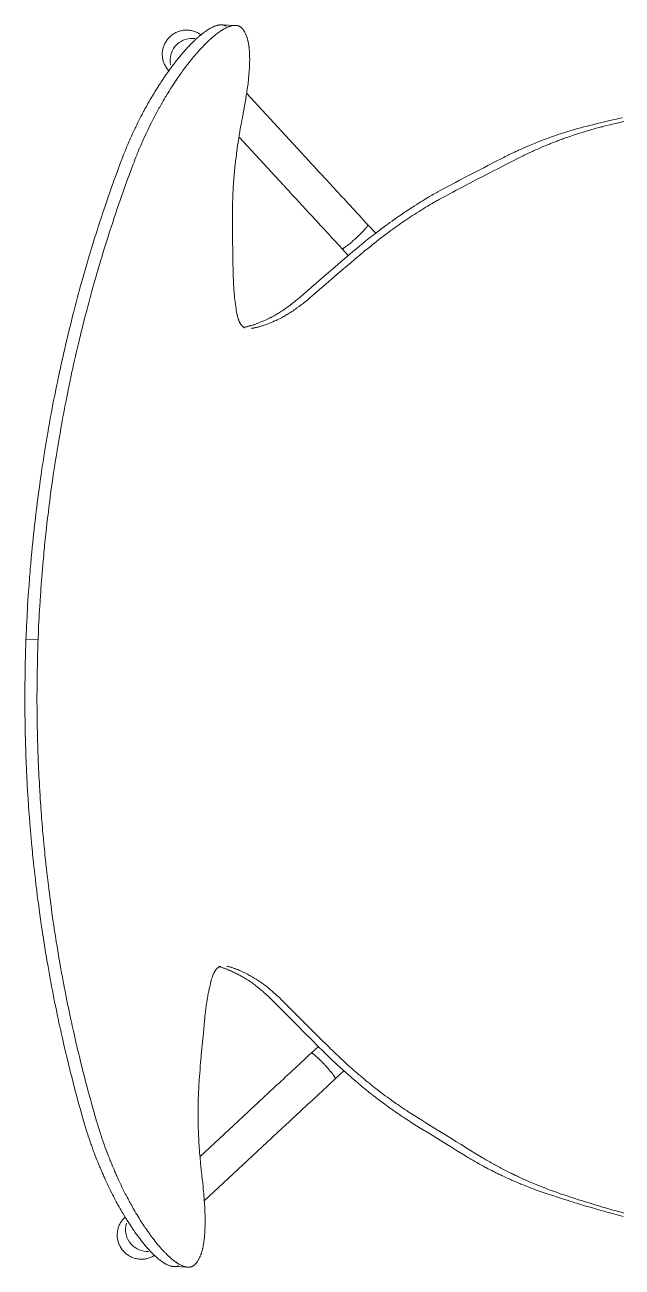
# Model space of a CAD drawing. Header units: millimetres. Extents: x 17567 to 83301, y -4294 to 56331.
# Drawn here: x 79142 to 79379.7, y 51664.5 to 52159.2 of the extents above; entities that cross this region are included whole.
import ezdxf

# ---------------------------------------------------------------- set-up
doc = ezdxf.new("R2010")
doc.units = ezdxf.units.MM
doc.header["$MEASUREMENT"] = 0
doc.layers.add('I-FURN', color=40, linetype='Continuous', lineweight=13)

# ---------------------------------------------------------------- blocks, each defined once
blk = doc.blocks.new('New Furniture_Project Room Chairs_NC5 - NC5-V37-GA PLAN - LEVEL 11')
at = {"layer": 'I-FURN'}
for p, q in [((-166.91, -144.3), (-170.19, -147.58)), ((170.19, -147.58), (166.84, -144.24)), ((-160.31, -157.5), (-157.59, -154.78)), ((157.55, -154.74), (160.31, -157.5)), ((-194.64, -171.93), (-220.67, -197.85)), ((220.71, -197.89), (194.64, -171.93)), ((-202.98, -199.98), (-184.77, -181.85)), ((184.77, -181.85), (203.01, -200.02)), ((-247.54, -203.21), (-247.54, -208.75)), ((247.38, -208.82), (247.38, -203.28)), ((0, -277.24), (0, -272.42))]:
    blk.add_line(p, q, dxfattribs=at)
at = {"layer": 'I-FURN', "flags": 128}
for points in [[(-215.18, -47.35), (-214.76, -48.91), (-214.32, -50.46), (-214.1, -51.24), (-213.66, -52.8), (-213.44, -53.57), (-213.1, -54.74)], [(212.95, -54.8), (213.28, -53.64), (213.51, -52.86), (213.95, -51.31), (214.17, -50.53), (214.6, -48.97), (215.03, -47.42), (215.32, -46.38), (215.5, -45.68), (215.88, -44.29), (216.08, -43.51), (216.49, -41.95), (216.9, -40.38), (217.17, -39.34), (217.34, -38.64), (217.69, -37.25), (218.08, -35.68), (218.34, -34.63), (218.51, -33.93), (218.85, -32.54), (219.1, -31.49), (219.26, -30.79)], [(-213.1, -60.81), (-213.44, -59.65), (-213.66, -58.88), (-214.1, -57.32), (-214.32, -56.55), (-214.76, -54.99), (-215.19, -53.44), (-215.47, -52.4), (-215.66, -51.71), (-216.03, -50.32), (-216.23, -49.54), (-216.65, -47.98)], [(220.6, -31.06), (220.39, -32), (220.08, -33.4), (219.75, -34.8), (219.59, -35.5), (219.26, -36.9), (219.1, -37.6), (218.85, -38.64), (218.51, -40.04), (218.34, -40.74), (218.08, -41.78), (217.69, -43.35), (217.34, -44.74), (217.17, -45.44), (216.9, -46.48), (216.49, -48.04), (216.08, -49.61), (215.88, -50.39), (215.5, -51.77), (215.32, -52.46), (215.03, -53.5), (214.6, -55.06), (214.17, -56.61), (213.95, -57.39), (213.51, -58.94), (213.28, -59.72), (212.95, -60.88)], [(-213.1, -54.74), (-212.79, -55.78), (-212.64, -56.3), (-212.4, -57.08), (-212.04, -58.25), (-211.67, -59.42), (-211.48, -60), (-211.1, -61.15), (-210.91, -61.73), (-210.62, -62.59), (-210.22, -63.74), (-210.01, -64.31), (-209.71, -65.17), (-209.4, -66.02), (-209.24, -66.45), (-208.81, -67.58), (-208.6, -68.15), (-208.27, -69), (-207.94, -69.84), (-207.77, -70.26), (-207.43, -71.1), (-207.26, -71.52), (-207, -72.15), (-206.59, -73.14), (-206.38, -73.63), (-206.06, -74.37), (-205.74, -75.1), (-205.58, -75.47), (-205.25, -76.21), (-205.09, -76.57), (-204.84, -77.12), (-204.51, -77.85), (-204.34, -78.21), (-204.09, -78.76), (-203.7, -79.58), (-203.35, -80.3), (-203.18, -80.66), (-202.92, -81.2), (-202.52, -82.01), (-202.12, -82.82), (-201.91, -83.22), (-201.55, -83.93), (-201.36, -84.29), (-201.09, -84.82), (-200.67, -85.62), (-200.25, -86.42), (-200.03, -86.82), (-199.6, -87.61), (-199.38, -88.01), (-199.06, -88.6)], [(198.9, -88.66), (199.23, -88.07), (199.45, -87.67), (199.88, -86.88), (200.09, -86.48), (200.52, -85.68), (200.94, -84.88), (201.21, -84.35), (201.4, -83.99), (201.76, -83.28), (201.97, -82.87), (202.37, -82.07), (202.77, -81.26), (203.03, -80.72), (203.21, -80.35), (203.55, -79.63), (203.94, -78.81), (204.19, -78.27), (204.36, -77.9), (204.69, -77.17), (204.94, -76.63), (205.11, -76.26), (205.43, -75.52), (205.59, -75.16), (205.91, -74.42), (206.23, -73.68), (206.44, -73.19), (206.85, -72.2), (207.11, -71.57), (207.28, -71.15), (207.62, -70.31), (207.79, -69.89), (208.12, -69.05), (208.45, -68.2), (208.66, -67.64), (209.09, -66.51), (209.25, -66.08), (209.56, -65.23), (209.87, -64.37), (210.07, -63.8), (210.47, -62.65), (210.76, -61.79), (210.95, -61.21), (211.33, -60.06), (211.52, -59.48), (211.89, -58.31), (212.25, -57.15), (212.49, -56.37), (212.64, -55.85), (212.95, -54.8)], [(-199.06, -94.59), (-199.38, -94), (-199.6, -93.6), (-200.03, -92.81), (-200.25, -92.42), (-200.67, -91.62), (-201.09, -90.83), (-201.37, -90.29), (-201.55, -89.94), (-201.91, -89.23), (-202.12, -88.83), (-202.52, -88.02), (-202.92, -87.21), (-203.18, -86.67), (-203.36, -86.31), (-203.7, -85.59), (-204.09, -84.78), (-204.34, -84.23), (-204.51, -83.87), (-204.84, -83.14), (-205.09, -82.6), (-205.26, -82.23), (-205.58, -81.5), (-205.74, -81.13), (-206.06, -80.4), (-206.38, -79.66), (-206.59, -79.17), (-207, -78.18), (-207.26, -77.56), (-207.43, -77.14), (-207.77, -76.3), (-207.94, -75.88), (-208.27, -75.04), (-208.6, -74.19), (-208.81, -73.63), (-209.24, -72.5), (-209.4, -72.07), (-209.71, -71.22), (-210.02, -70.37), (-210.22, -69.8), (-210.62, -68.65), (-210.91, -67.79), (-211.1, -67.21), (-211.48, -66.06), (-211.67, -65.48), (-212.04, -64.32), (-212.4, -63.16), (-212.64, -62.38), (-212.79, -61.86), (-213.1, -60.81)], [(212.95, -60.88), (212.64, -61.92), (212.49, -62.44), (212.25, -63.22), (211.89, -64.38), (211.52, -65.54), (211.33, -66.12), (210.95, -67.27), (210.76, -67.85), (210.47, -68.71), (210.07, -69.85), (209.87, -70.42), (209.56, -71.28), (209.25, -72.13), (209.09, -72.55), (208.67, -73.68), (208.45, -74.25), (208.12, -75.09), (207.79, -75.93), (207.62, -76.35), (207.29, -77.19), (207.11, -77.61), (206.86, -78.23), (206.44, -79.22), (206.23, -79.71), (205.92, -80.45), (205.6, -81.18), (205.43, -81.55), (205.11, -82.28), (204.94, -82.65), (204.7, -83.19), (204.36, -83.92), (204.19, -84.29), (203.94, -84.83), (203.55, -85.64), (203.21, -86.37), (203.03, -86.73), (202.77, -87.27), (202.37, -88.07), (201.97, -88.88), (201.76, -89.28), (201.4, -89.99), (201.22, -90.35), (200.94, -90.88), (200.52, -91.68), (200.09, -92.48), (199.88, -92.87), (199.45, -93.66), (199.23, -94.06), (198.9, -94.65)], [(-199.06, -88.6), (-198.17, -90.19), (-196.38, -93.37), (-194.59, -96.54), (-193.39, -98.66), (-192.59, -100.07), (-190.99, -102.89), (-190.09, -104.48), (-188.28, -107.65), (-186.46, -110.82), (-185.24, -112.93), (-184.43, -114.34), (-182.8, -117.15)], [(182.69, -117.15), (184.31, -114.34), (185.12, -112.93), (186.33, -110.83), (188.15, -107.66), (189.95, -104.5), (190.86, -102.92), (192.46, -100.1), (193.25, -98.7), (194.45, -96.58), (196.24, -93.42), (198.02, -90.24), (198.9, -88.66)], [(-186.49, -116.68), (-188.37, -113.41), (-189.31, -111.78), (-190.71, -109.32), (-192.81, -105.64), (-194.67, -102.37), (-195.6, -100.73), (-196.98, -98.28), (-199.06, -94.59)], [(198.9, -94.65), (196.84, -98.33), (195.45, -100.78), (194.53, -102.41), (192.68, -105.67), (190.58, -109.34), (189.18, -111.79), (188.25, -113.42), (186.38, -116.68)], [(-157.97, -154.54), (-158.37, -154.11), (-159.17, -153.25), (-159.97, -152.37), (-160.5, -151.79), (-160.85, -151.4), (-161.55, -150.62), (-162.33, -149.74), (-162.85, -149.15), (-163.2, -148.76), (-163.89, -147.97), (-164.4, -147.37), (-164.74, -146.97), (-165.42, -146.17), (-165.76, -145.77), (-166.44, -144.97), (-167.11, -144.17), (-167.55, -143.63), (-168.44, -142.54), (-169.32, -141.46), (-169.76, -140.91), (-170.42, -140.09), (-171.07, -139.26), (-171.39, -138.85), (-172.04, -138.02), (-172.36, -137.61), (-172.84, -136.98), (-173.48, -136.15), (-173.8, -135.73), (-174.27, -135.1), (-174.97, -134.15), (-175.59, -133.31), (-175.9, -132.89), (-176.36, -132.25), (-177.05, -131.3), (-177.73, -130.34), (-178.06, -129.86), (-178.4, -129.38), (-179.06, -128.42), (-179.72, -127.45), (-180.15, -126.81), (-180.44, -126.38), (-181.01, -125.52), (-181.65, -124.55), (-182.07, -123.9), (-182.34, -123.47), (-182.9, -122.6), (-183.31, -121.94), (-183.58, -121.51), (-184.12, -120.64), (-184.39, -120.2), (-184.92, -119.32), (-185.45, -118.44), (-185.8, -117.86), (-186.03, -117.46), (-186.49, -116.68)], [(-182.8, -117.15), (-182.2, -118.18), (-181.89, -118.69), (-181.43, -119.46), (-180.96, -120.22), (-180.73, -120.61), (-180.25, -121.37), (-180.02, -121.75), (-179.66, -122.32), (-179.17, -123.08), (-178.93, -123.46), (-178.56, -124.02), (-178.01, -124.87), (-177.51, -125.63), (-177.26, -126), (-176.88, -126.57), (-176.31, -127.41), (-175.73, -128.25), (-175.44, -128.67), (-175.15, -129.09), (-174.56, -129.93), (-173.96, -130.76), (-173.56, -131.32), (-173.29, -131.69), (-172.75, -132.43), (-172.14, -133.25), (-171.73, -133.8), (-171.45, -134.17), (-170.9, -134.9), (-170.48, -135.45), (-170.2, -135.82), (-169.64, -136.54), (-168.79, -137.63), (-168.22, -138.35), (-167.84, -138.83), (-167.07, -139.78), (-166.3, -140.74), (-165.91, -141.21), (-165.33, -141.92), (-164.45, -142.98), (-163.56, -144.03), (-163.11, -144.55), (-162.22, -145.6), (-161.76, -146.12), (-161.08, -146.9), (-160.17, -147.93), (-159.71, -148.45), (-159.02, -149.21), (-158.32, -149.98), (-157.97, -150.36)], [(186.38, -116.68), (185.91, -117.46), (185.68, -117.85), (185.33, -118.44), (184.8, -119.32), (184.27, -120.2), (184, -120.64), (183.46, -121.51), (183.19, -121.95), (182.77, -122.6), (182.22, -123.47), (181.94, -123.9), (181.52, -124.55), (180.89, -125.52), (180.31, -126.39), (180.03, -126.82), (179.59, -127.46), (178.94, -128.43), (178.27, -129.39), (177.94, -129.87), (177.6, -130.35), (176.92, -131.31), (176.23, -132.26), (175.77, -132.9), (175.46, -133.32), (174.84, -134.17), (174.14, -135.11), (173.66, -135.74), (173.35, -136.16), (172.71, -137), (172.23, -137.62), (171.91, -138.04), (171.26, -138.87), (170.93, -139.28), (170.28, -140.11), (169.62, -140.93), (169.19, -141.48), (168.3, -142.57), (167.41, -143.65), (166.97, -144.19), (166.29, -145), (165.62, -145.8), (165.28, -146.2), (164.6, -147), (164.26, -147.4), (163.74, -147.99), (163.05, -148.78), (162.71, -149.18), (162.19, -149.77), (161.4, -150.65), (160.7, -151.43), (160.35, -151.82), (159.82, -152.41), (159.02, -153.28), (158.22, -154.14), (157.81, -154.58)], [(157.81, -150.4), (158.17, -150.01), (158.86, -149.25), (159.56, -148.48), (160.02, -147.96), (160.33, -147.62), (160.94, -146.93), (161.62, -146.15), (162.07, -145.63), (162.97, -144.58), (163.42, -144.06), (164.31, -143), (165.19, -141.94), (165.77, -141.23), (166.16, -140.76), (166.93, -139.81), (167.7, -138.85), (168.08, -138.37), (168.65, -137.65), (169.5, -136.56), (170.07, -135.83), (170.34, -135.47), (170.76, -134.92), (171.32, -134.19), (171.59, -133.82), (172, -133.27), (172.62, -132.44), (173.16, -131.7), (173.43, -131.33), (173.83, -130.77), (174.43, -129.94), (175.02, -129.1), (175.31, -128.68), (175.6, -128.26), (176.18, -127.42), (176.75, -126.57), (177.13, -126.01), (177.38, -125.63), (177.88, -124.88), (178.44, -124.03), (178.81, -123.46), (179.05, -123.08), (179.53, -122.32), (179.89, -121.75), (180.13, -121.37), (180.61, -120.61), (180.84, -120.22), (181.31, -119.46), (181.77, -118.69), (182.08, -118.18), (182.69, -117.15)], [(-170.19, -147.58), (-171.11, -148.49), (-172.02, -149.4), (-172.94, -150.31), (-173.85, -151.22), (-174.76, -152.13), (-175.67, -153.03), (-176.57, -153.93), (-177.47, -154.82), (-178.35, -155.7), (-179.23, -156.58), (-180.1, -157.44), (-180.95, -158.29), (-181.79, -159.12), (-182.61, -159.94), (-183.41, -160.74), (-184.2, -161.53), (-184.97, -162.29), (-185.72, -163.04), (-186.44, -163.76), (-187.15, -164.46), (-187.82, -165.14), (-188.48, -165.79), (-189.11, -166.41), (-189.71, -167.01), (-190.28, -167.58), (-190.82, -168.12), (-191.33, -168.63), (-191.82, -169.11), (-192.27, -169.56), (-192.69, -169.98), (-193.07, -170.36), (-193.42, -170.71), (-193.74, -171.03), (-194.03, -171.31), (-194.28, -171.56), (-194.49, -171.77), (-194.64, -171.93)], [(-170.03, -147.56), (-169.99, -147.57), (-169.91, -147.61), (-169.81, -147.65), (-169.72, -147.7), (-169.67, -147.73), (-169.59, -147.78), (-169.45, -147.86), (-169.38, -147.91), (-169.27, -147.98), (-169.04, -148.16), (-168.86, -148.29), (-168.62, -148.47), (-168.49, -148.58), (-168.19, -148.82), (-168.03, -148.95), (-167.71, -149.23), (-167.48, -149.43), (-167.01, -149.85), (-166.64, -150.19), (-166.46, -150.36), (-166.08, -150.71), (-165.57, -151.2), (-165.31, -151.45), (-164.93, -151.83), (-164.74, -152.02)], [(164.74, -152.02), (164.93, -151.83), (165.31, -151.45), (165.7, -151.08), (166.21, -150.59), (166.46, -150.36), (166.83, -150.02), (167.07, -149.8), (167.54, -149.38), (167.87, -149.09), (168.03, -148.96), (168.19, -148.82), (168.49, -148.58), (168.68, -148.43), (168.92, -148.24), (169.04, -148.16), (169.27, -147.98), (169.38, -147.91), (169.45, -147.86), (169.59, -147.78), (169.67, -147.73), (169.72, -147.7), (169.81, -147.65), (169.91, -147.61), (169.99, -147.57), (170.03, -147.56)], [(194.64, -171.93), (194.46, -171.75), (194.24, -171.53), (193.99, -171.28), (193.7, -170.99), (193.38, -170.67), (193.02, -170.31), (192.63, -169.92), (192.21, -169.5), (191.76, -169.05), (191.27, -168.57), (190.75, -168.05), (190.2, -167.51), (189.63, -166.93), (189.02, -166.33), (188.39, -165.7), (187.74, -165.05), (187.05, -164.37), (186.35, -163.67), (185.62, -162.94), (184.87, -162.19), (184.1, -161.42), (183.31, -160.64), (182.5, -159.83), (181.68, -159.01), (180.84, -158.18), (179.98, -157.33), (179.12, -156.46), (178.24, -155.59), (177.35, -154.71), (176.46, -153.81), (175.55, -152.91), (174.64, -152.01), (173.73, -151.1), (172.82, -150.19), (171.9, -149.28), (170.99, -148.37), (170.19, -147.58)], [(-164.74, -152.02), (-164.55, -152.22), (-164.17, -152.6), (-163.8, -152.99), (-163.31, -153.5), (-163.08, -153.75), (-162.74, -154.12), (-162.52, -154.36), (-162.11, -154.83), (-161.82, -155.17), (-161.68, -155.33), (-161.55, -155.49), (-161.31, -155.79), (-161.16, -155.98), (-160.97, -156.22), (-160.89, -156.34), (-160.72, -156.58), (-160.64, -156.69), (-160.6, -156.76), (-160.51, -156.89), (-160.47, -156.97), (-160.44, -157.02), (-160.39, -157.12), (-160.34, -157.21), (-160.31, -157.3), (-160.3, -157.33)], [(-157.97, -150.36), (-156.97, -151.46), (-154.98, -153.63), (-152.99, -155.78), (-151.67, -157.21), (-149.05, -160.04), (-146.12, -163.2), (-140.34, -169.4)], [(140.19, -169.43), (145.97, -163.22), (148.9, -160.07), (151.52, -157.24), (152.84, -155.81), (154.83, -153.66), (156.82, -151.49), (157.81, -150.4)], [(160.3, -157.33), (160.31, -157.3), (160.34, -157.21), (160.39, -157.12), (160.44, -157.02), (160.47, -156.97), (160.51, -156.89), (160.6, -156.76), (160.64, -156.69), (160.72, -156.58), (160.89, -156.34), (161.02, -156.17), (161.2, -155.92), (161.31, -155.79), (161.55, -155.49), (161.68, -155.33), (161.96, -155), (162.16, -154.78), (162.58, -154.3), (162.91, -153.94), (163.08, -153.75), (163.43, -153.37), (163.92, -152.86), (164.17, -152.6), (164.55, -152.22), (164.74, -152.02)], [(-184.77, -181.85), (-184.58, -181.67), (-184.37, -181.45), (-184.11, -181.2), (-183.82, -180.91), (-183.5, -180.59), (-183.14, -180.23), (-182.75, -179.84), (-182.33, -179.42), (-181.88, -178.97), (-181.39, -178.49), (-180.87, -177.97), (-180.33, -177.43), (-179.75, -176.85), (-179.15, -176.25), (-178.51, -175.62), (-177.86, -174.97), (-177.18, -174.29), (-176.47, -173.59), (-175.74, -172.86), (-174.99, -172.11), (-174.22, -171.34), (-173.43, -170.56), (-172.62, -169.75), (-171.8, -168.93), (-170.96, -168.1), (-170.1, -167.25), (-169.24, -166.38), (-168.36, -165.51), (-167.47, -164.63), (-166.58, -163.73), (-165.67, -162.83), (-164.77, -161.93), (-163.85, -161.02), (-162.94, -160.11), (-162.02, -159.2), (-161.11, -158.29), (-160.31, -157.5)], [(-140.34, -173.42), (-143.21, -170.35), (-149.03, -164.12), (-152.98, -159.9), (-154.97, -157.77), (-157.97, -154.54)], [(157.81, -154.58), (154.82, -157.8), (152.83, -159.93), (148.88, -164.15), (143.06, -170.38), (140.19, -173.45)], [(160.31, -157.5), (161.23, -158.41), (162.14, -159.32), (163.06, -160.23), (163.97, -161.14), (164.89, -162.05), (165.79, -162.95), (166.69, -163.85), (167.59, -164.74), (168.48, -165.62), (169.35, -166.5), (170.22, -167.36), (171.07, -168.21), (171.91, -169.04), (172.73, -169.86), (173.53, -170.66), (174.32, -171.45), (175.09, -172.21), (175.84, -172.96), (176.56, -173.68), (177.27, -174.38), (177.95, -175.06), (178.6, -175.71), (179.23, -176.33), (179.83, -176.93), (180.4, -177.5), (180.94, -178.04), (181.46, -178.55), (181.94, -179.03), (182.39, -179.48), (182.81, -179.9), (183.19, -180.28), (183.55, -180.63), (183.86, -180.95), (184.15, -181.23), (184.4, -181.48), (184.61, -181.69), (184.77, -181.85)], [(-140.34, -169.4), (-140.05, -169.72), (-139.47, -170.36), (-138.9, -171), (-138.4, -171.57), (-138.16, -171.85), (-137.8, -172.28), (-137.44, -172.7), (-137.27, -172.91), (-137.01, -173.23), (-136.62, -173.7), (-136.29, -174.12), (-136.13, -174.33), (-135.88, -174.64), (-135.52, -175.11), (-135.17, -175.58), (-135, -175.81), (-134.83, -176.04), (-134.5, -176.51), (-134.17, -176.97), (-133.96, -177.27), (-133.82, -177.48), (-133.54, -177.88), (-133.24, -178.34), (-133.05, -178.64), (-132.92, -178.84), (-132.67, -179.24), (-132.48, -179.54), (-132.36, -179.74), (-132.13, -180.13), (-131.9, -180.53), (-131.75, -180.79), (-131.46, -181.31), (-131.25, -181.69), (-131.15, -181.88)], [(131, -181.91), (131.1, -181.72), (131.31, -181.33), (131.6, -180.81), (131.75, -180.55), (131.98, -180.16), (132.21, -179.77), (132.33, -179.57), (132.52, -179.27), (132.77, -178.87), (132.9, -178.67), (133.09, -178.37), (133.39, -177.91), (133.67, -177.51), (133.81, -177.3), (134.02, -176.99), (134.34, -176.53), (134.68, -176.07), (134.85, -175.84), (135.02, -175.61), (135.37, -175.14), (135.73, -174.67), (135.97, -174.36), (136.14, -174.15), (136.47, -173.73), (136.85, -173.26), (137.11, -172.94), (137.29, -172.73), (137.64, -172.3), (138, -171.88), (138.25, -171.6), (138.74, -171.03), (139.31, -170.39), (139.9, -169.75), (140.19, -169.43)], [(-131.15, -186.02), (-131.38, -185.57), (-131.54, -185.28), (-131.65, -185.08), (-131.87, -184.68), (-132.1, -184.28), (-132.26, -184.01), (-132.58, -183.48), (-132.83, -183.07), (-132.95, -182.87), (-133.21, -182.46), (-133.35, -182.26), (-133.55, -181.95), (-133.82, -181.54), (-133.96, -181.33), (-134.17, -181.02), (-134.5, -180.56), (-134.83, -180.09), (-135, -179.85), (-135.18, -179.62), (-135.53, -179.15), (-135.89, -178.68), (-136.13, -178.36), (-136.29, -178.15), (-136.63, -177.73), (-137.01, -177.25), (-137.27, -176.94), (-137.44, -176.72), (-137.8, -176.3), (-138.07, -175.98), (-138.25, -175.77), (-138.62, -175.34), (-138.8, -175.13), (-139.18, -174.7), (-139.56, -174.28), (-140.08, -173.7), (-140.34, -173.42)], [(140.19, -173.45), (139.93, -173.73), (139.41, -174.3), (139.03, -174.73), (138.65, -175.16), (138.46, -175.37), (138.1, -175.8), (137.91, -176.01), (137.65, -176.33), (137.29, -176.75), (137.12, -176.96), (136.86, -177.28), (136.47, -177.76), (136.14, -178.18), (135.98, -178.39), (135.73, -178.7), (135.37, -179.18), (135.02, -179.65), (134.85, -179.88), (134.68, -180.12), (134.35, -180.58), (134.02, -181.05), (133.81, -181.36), (133.67, -181.56), (133.39, -181.98), (133.19, -182.28), (133.06, -182.49), (132.8, -182.9), (132.67, -183.1), (132.43, -183.5), (132.1, -184.04), (131.95, -184.31), (131.72, -184.71), (131.5, -185.11), (131.39, -185.31), (131.23, -185.6), (131, -186.04)], [(-131.15, -181.88), (-131.02, -182.14), (-130.76, -182.64), (-130.51, -183.13), (-130.35, -183.46), (-130.24, -183.67), (-130.04, -184.1), (-129.81, -184.57), (-129.67, -184.87), (-129.4, -185.48), (-129.27, -185.78), (-129.02, -186.36), (-128.79, -186.92), (-128.65, -187.29), (-128.56, -187.53), (-128.38, -188), (-128.31, -188.2), (-128.18, -188.58), (-128.05, -188.96), (-127.97, -189.2), (-127.92, -189.36), (-127.82, -189.68), (-127.72, -190.03), (-127.66, -190.25), (-127.62, -190.4), (-127.54, -190.69), (-127.49, -190.9), (-127.46, -191.04), (-127.4, -191.31), (-127.37, -191.44), (-127.32, -191.7), (-127.27, -191.96), (-127.24, -192.12), (-127.19, -192.43)], [(127.04, -192.47), (127.09, -192.16), (127.12, -191.99), (127.16, -191.74), (127.21, -191.48), (127.24, -191.35), (127.3, -191.08), (127.34, -190.94), (127.39, -190.73), (127.46, -190.44), (127.5, -190.29), (127.57, -190.06), (127.67, -189.71), (127.76, -189.4), (127.82, -189.24), (127.89, -188.99), (128.02, -188.62), (128.16, -188.23), (128.23, -188.04), (128.4, -187.56), (128.49, -187.32), (128.64, -186.95), (128.87, -186.39), (129.12, -185.81), (129.25, -185.51), (129.43, -185.11), (129.52, -184.91), (129.66, -184.6), (129.88, -184.13), (130.09, -183.7), (130.19, -183.49), (130.35, -183.16), (130.6, -182.67), (130.86, -182.17), (131, -181.91)], [(-127.45, -195.61), (-127.52, -195.3), (-127.55, -195.15), (-127.61, -194.91), (-127.7, -194.55), (-127.8, -194.19), (-127.85, -194), (-127.96, -193.62), (-128.02, -193.42), (-128.11, -193.13), (-128.23, -192.77), (-128.29, -192.58), (-128.39, -192.3), (-128.54, -191.88), (-128.7, -191.44), (-128.79, -191.22), (-128.96, -190.77), (-129.05, -190.55), (-129.19, -190.2), (-129.39, -189.73), (-129.49, -189.5), (-129.65, -189.14), (-129.89, -188.59), (-130.12, -188.1), (-130.24, -187.85), (-130.42, -187.47), (-130.7, -186.9), (-131, -186.31), (-131.15, -186.02)], [(131, -186.04), (130.85, -186.34), (130.55, -186.93), (130.27, -187.5), (130.08, -187.88), (129.97, -188.13), (129.74, -188.62), (129.49, -189.17), (129.34, -189.53), (129.23, -189.76), (129.04, -190.23), (128.9, -190.58), (128.81, -190.8), (128.63, -191.25), (128.55, -191.47), (128.39, -191.91), (128.24, -192.33), (128.14, -192.61), (128.08, -192.8), (127.96, -193.16), (127.87, -193.46), (127.81, -193.65), (127.7, -194.03), (127.65, -194.22), (127.55, -194.59), (127.45, -194.95), (127.4, -195.18), (127.36, -195.34), (127.3, -195.64)], [(-211.05, -199.08), (-212.26, -198.89), (-212.85, -198.8), (-213.74, -198.67), (-215.04, -198.48), (-216.33, -198.31), (-216.96, -198.22), (-218.2, -198.06), (-218.82, -197.99), (-219.73, -197.88), (-220.92, -197.74), (-221.51, -197.68), (-222.37, -197.59), (-223.23, -197.51), (-223.65, -197.47), (-224.64, -197.38), (-225.13, -197.34), (-225.85, -197.29), (-226.56, -197.24), (-226.92, -197.22), (-227.61, -197.18), (-227.96, -197.16), (-228.47, -197.14), (-229.14, -197.11), (-229.47, -197.1), (-229.97, -197.08), (-230.7, -197.06), (-231.34, -197.05), (-231.65, -197.05), (-232.12, -197.05), (-232.81, -197.05), (-233.48, -197.06), (-233.82, -197.07), (-234.34, -197.09), (-234.59, -197.1), (-234.97, -197.12), (-235.54, -197.15), (-236.09, -197.19), (-236.36, -197.21), (-236.9, -197.25), (-237.16, -197.28), (-237.55, -197.32), (-238.06, -197.38), (-238.31, -197.41), (-238.68, -197.46), (-239.04, -197.52), (-239.22, -197.55), (-239.7, -197.63), (-239.93, -197.67), (-240.27, -197.74), (-240.6, -197.81), (-240.77, -197.85), (-241.09, -197.93), (-241.25, -197.97), (-241.49, -198.03), (-241.72, -198.1), (-241.87, -198.14), (-242.17, -198.23), (-242.32, -198.28), (-242.61, -198.38), (-242.9, -198.48), (-243.08, -198.55), (-243.2, -198.6), (-243.44, -198.7), (-243.58, -198.75), (-243.84, -198.87), (-244.09, -198.99), (-244.26, -199.07), (-244.37, -199.12), (-244.58, -199.24), (-244.81, -199.37), (-244.97, -199.46), (-245.07, -199.52), (-245.26, -199.64), (-245.41, -199.74), (-245.5, -199.8), (-245.68, -199.93), (-245.77, -200), (-245.95, -200.14), (-246.12, -200.27), (-246.23, -200.37), (-246.31, -200.43), (-246.45, -200.56)], [(-127.29, -194.94), (-127.35, -195.08), (-127.38, -195.15), (-127.43, -195.25), (-127.49, -195.35), (-127.52, -195.4), (-127.58, -195.5), (-127.62, -195.55), (-127.67, -195.63), (-127.74, -195.72), (-127.78, -195.77), (-127.84, -195.84), (-127.93, -195.95), (-128.06, -196.09), (-128.13, -196.15), (-128.24, -196.26), (-128.36, -196.36), (-128.41, -196.41), (-128.58, -196.53), (-128.66, -196.6), (-128.79, -196.69), (-128.93, -196.79), (-129, -196.83), (-129.15, -196.92), (-129.22, -196.97), (-129.34, -197.03), (-129.52, -197.13), (-129.62, -197.18), (-129.76, -197.26), (-129.99, -197.37), (-130.23, -197.48), (-130.35, -197.53), (-130.61, -197.63), (-130.73, -197.68), (-130.93, -197.75), (-131.21, -197.85), (-131.35, -197.9), (-131.56, -197.96), (-131.89, -198.06), (-132.19, -198.15), (-132.35, -198.19), (-132.59, -198.25), (-132.95, -198.34), (-133.33, -198.43), (-133.52, -198.47)], [(133.37, -198.5), (133.18, -198.46), (132.8, -198.38), (132.43, -198.29), (132.2, -198.23), (132.04, -198.19), (131.74, -198.1), (131.41, -198), (131.19, -197.93), (131.06, -197.89), (130.78, -197.79), (130.58, -197.72), (130.46, -197.67), (130.2, -197.56), (130.08, -197.51), (129.84, -197.41), (129.62, -197.3), (129.47, -197.22), (129.37, -197.17), (129.19, -197.07), (129.07, -197), (129, -196.96), (128.85, -196.87), (128.78, -196.82), (128.64, -196.73), (128.51, -196.64), (128.43, -196.57), (128.26, -196.44), (128.21, -196.39), (128.09, -196.29), (127.98, -196.19), (127.91, -196.12), (127.78, -195.99), (127.69, -195.88), (127.63, -195.81), (127.59, -195.76), (127.52, -195.66), (127.47, -195.59), (127.43, -195.54), (127.37, -195.44), (127.34, -195.39), (127.28, -195.29), (127.23, -195.19), (127.2, -195.12), (127.13, -194.98)], [(246.3, -200.63), (246.16, -200.5), (246.08, -200.44), (245.97, -200.34), (245.8, -200.2), (245.62, -200.07), (245.53, -200), (245.35, -199.87), (245.25, -199.81), (245.11, -199.71), (244.91, -199.59), (244.81, -199.53), (244.66, -199.44), (244.43, -199.31), (244.21, -199.19), (244.1, -199.14), (243.94, -199.06), (243.69, -198.94), (243.42, -198.82), (243.29, -198.76), (243.05, -198.67), (242.93, -198.62), (242.74, -198.55), (242.46, -198.45), (242.17, -198.35), (242.02, -198.3), (241.72, -198.21), (241.57, -198.17), (241.34, -198.1), (241.1, -198.04), (240.94, -198), (240.62, -197.92), (240.45, -197.88), (240.12, -197.81), (239.77, -197.74), (239.54, -197.7), (239.07, -197.62), (238.89, -197.59), (238.53, -197.53), (238.16, -197.48), (237.91, -197.45), (237.4, -197.39), (237.01, -197.35), (236.74, -197.32), (236.21, -197.27), (235.94, -197.25), (235.38, -197.21), (234.82, -197.18), (234.44, -197.17), (234.18, -197.16), (233.66, -197.14), (233.33, -197.13), (232.66, -197.12), (231.97, -197.11), (231.5, -197.12), (231.18, -197.12), (230.55, -197.13), (229.82, -197.14), (229.32, -197.16), (228.99, -197.17), (228.32, -197.2), (227.81, -197.22), (227.46, -197.24), (226.77, -197.28), (226.41, -197.3), (225.7, -197.35), (224.98, -197.41), (224.49, -197.45), (223.5, -197.53), (223.08, -197.57), (222.22, -197.65), (221.35, -197.74), (220.77, -197.8), (219.57, -197.94), (218.67, -198.05), (218.05, -198.12), (216.81, -198.28), (216.17, -198.37), (214.89, -198.54), (213.59, -198.73), (212.7, -198.86), (212.11, -198.95), (210.9, -199.13)], [(-246.45, -200.56), (-246.52, -200.63), (-246.56, -200.67), (-246.65, -200.76), (-246.69, -200.8), (-246.77, -200.89), (-246.85, -200.99), (-246.89, -201.05), (-246.98, -201.18), (-247.02, -201.23), (-247.08, -201.34), (-247.14, -201.44), (-247.17, -201.51), (-247.24, -201.66), (-247.28, -201.77), (-247.31, -201.84), (-247.36, -202), (-247.39, -202.07), (-247.43, -202.23), (-247.46, -202.4), (-247.48, -202.51), (-247.49, -202.58), (-247.51, -202.73), (-247.53, -202.91), (-247.53, -203), (-247.53, -203.13), (-247.53, -203.34), (-247.52, -203.55), (-247.51, -203.66), (-247.49, -203.88), (-247.47, -203.99), (-247.45, -204.16), (-247.41, -204.36), (-247.38, -204.47), (-247.34, -204.63), (-247.28, -204.87), (-247.2, -205.12), (-247.16, -205.24), (-247.07, -205.5), (-247.02, -205.63), (-246.93, -205.83), (-246.89, -205.93), (-246.8, -206.13), (-246.7, -206.34), (-246.64, -206.47), (-246.49, -206.76), (-246.34, -207.04), (-246.26, -207.19), (-246.13, -207.41), (-246, -207.64), (-245.93, -207.75), (-245.77, -208.02), (-245.68, -208.16), (-245.54, -208.37), (-245.33, -208.68), (-245.1, -209.01), (-244.98, -209.17), (-244.74, -209.5), (-244.61, -209.67), (-244.41, -209.92), (-244.1, -210.31), (-243.88, -210.57), (-243.73, -210.75), (-243.43, -211.1), (-243.11, -211.47), (-242.95, -211.65), (-242.7, -211.93), (-242.31, -212.35), (-241.99, -212.69), (-241.83, -212.86), (-241.58, -213.11), (-241.19, -213.5), (-240.79, -213.89), (-240.59, -214.09), (-240.17, -214.49), (-239.96, -214.69), (-239.63, -215), (-239.42, -215.19), (-239, -215.57), (-238.56, -215.96), (-238.26, -216.22), (-237.65, -216.75), (-237.01, -217.29), (-236.69, -217.56), (-236.19, -217.97), (-235.68, -218.38), (-235.43, -218.58), (-234.73, -219.13), (-234.37, -219.41), (-233.83, -219.82), (-233.28, -220.24), (-233.01, -220.44), (-232.72, -220.65), (-232.16, -221.07), (-231.58, -221.49), (-231.18, -221.77), (-230.38, -222.33), (-229.66, -222.83), (-229.29, -223.08), (-228.73, -223.46), (-227.87, -224.03), (-227, -224.6), (-226.57, -224.88), (-225.68, -225.45), (-225.23, -225.73), (-224.56, -226.15), (-223.65, -226.71), (-223.2, -226.98), (-222.51, -227.39), (-221.81, -227.81), (-221.46, -228.01), (-221.1, -228.22), (-220.39, -228.63), (-219.67, -229.04), (-219.18, -229.31), (-218.21, -229.85), (-217.84, -230.05), (-217.1, -230.45), (-216.35, -230.85), (-215.86, -231.11), (-214.86, -231.63), (-213.87, -232.15), (-213.37, -232.4), (-212.62, -232.78), (-211.86, -233.15), (-211.49, -233.34), (-210.73, -233.71), (-210.22, -233.95), (-209.2, -234.43), (-208.68, -234.67), (-207.66, -235.15), (-206.63, -235.61), (-205.94, -235.92), (-205.48, -236.12), (-204.57, -236.52), (-203.65, -236.92), (-203.2, -237.11), (-202.51, -237.4), (-201.49, -237.83), (-200.47, -238.24), (-199.96, -238.45), (-198.94, -238.85), (-198.26, -239.12), (-197.81, -239.29), (-196.9, -239.64), (-196.23, -239.89), (-195.77, -240.06), (-194.87, -240.39), (-194.42, -240.55), (-193.52, -240.87), (-192.62, -241.18), (-192.02, -241.39), (-191.62, -241.52), (-190.82, -241.79)], [(-172.83, -201.62), (-173.86, -201.65), (-174.37, -201.66), (-175.14, -201.68), (-176.31, -201.7), (-177.49, -201.71), (-178.08, -201.71), (-179.26, -201.71), (-179.86, -201.71), (-180.76, -201.7), (-181.96, -201.69), (-182.56, -201.68), (-183.47, -201.66), (-184.38, -201.63), (-184.84, -201.62), (-186.07, -201.57), (-186.69, -201.55), (-187.61, -201.51), (-188.55, -201.46), (-189.01, -201.44), (-189.95, -201.38), (-190.42, -201.35), (-191.13, -201.31), (-192.25, -201.24), (-192.81, -201.2), (-193.66, -201.13), (-194.94, -201.03), (-196.22, -200.92), (-196.87, -200.86), (-198.16, -200.74), (-198.81, -200.67), (-199.79, -200.57), (-201.1, -200.43), (-201.76, -200.35), (-202.75, -200.23), (-203.74, -200.11), (-204.24, -200.05), (-205.57, -199.88), (-206.24, -199.79), (-207.25, -199.65), (-208.26, -199.5), (-208.76, -199.43), (-209.78, -199.27), (-210.29, -199.2), (-211.05, -199.08)], [(-149.29, -200.43), (-153.98, -200.7), (-156.44, -200.84), (-158.98, -200.98), (-160.28, -201.05), (-162.63, -201.17), (-163.83, -201.23), (-165.66, -201.31), (-167.53, -201.4), (-168.47, -201.44), (-170.39, -201.52), (-171.36, -201.56), (-172.83, -201.62)], [(-133.52, -198.47), (-134.13, -198.59), (-134.44, -198.65), (-134.91, -198.74), (-135.62, -198.88), (-136.33, -199), (-136.69, -199.07), (-137.43, -199.19), (-137.79, -199.25), (-138.35, -199.33), (-139.1, -199.44), (-139.48, -199.5), (-140.06, -199.57), (-140.93, -199.69), (-141.62, -199.77), (-141.98, -199.81), (-142.51, -199.87), (-143.31, -199.96), (-144.12, -200.04), (-144.53, -200.08), (-145.35, -200.15), (-145.77, -200.19), (-146.4, -200.24), (-147.25, -200.3), (-147.67, -200.33), (-148.32, -200.37), (-149.29, -200.43)], [(149.16, -200.47), (148.18, -200.41), (147.54, -200.37), (147.11, -200.34), (146.26, -200.28), (145.63, -200.23), (145.21, -200.19), (144.39, -200.12), (143.98, -200.08), (143.17, -200), (142.36, -199.91), (141.83, -199.85), (141.48, -199.81), (140.78, -199.73), (139.91, -199.61), (139.34, -199.54), (138.96, -199.48), (138.2, -199.37), (137.65, -199.28), (137.28, -199.22), (136.54, -199.1), (136.18, -199.04), (135.47, -198.91), (134.76, -198.78), (134.29, -198.69), (133.98, -198.63), (133.37, -198.5)], [(172.7, -201.66), (171.23, -201.61), (170.26, -201.57), (168.34, -201.48), (167.4, -201.44), (165.53, -201.36), (163.7, -201.27), (162.5, -201.21), (160.15, -201.09), (158.85, -201.02), (156.31, -200.88), (153.85, -200.74), (149.16, -200.47)], [(210.9, -199.13), (210.13, -199.25), (209.63, -199.33), (208.61, -199.48), (208.11, -199.56), (207.1, -199.7), (206.09, -199.84), (205.42, -199.93), (204.09, -200.1), (203.59, -200.17), (202.6, -200.29), (201.61, -200.4), (200.96, -200.48), (199.65, -200.62), (198.67, -200.72), (198.02, -200.79), (196.73, -200.91), (196.08, -200.97), (194.8, -201.08), (193.52, -201.18), (192.67, -201.25), (192.11, -201.29), (190.99, -201.36), (190.28, -201.4), (189.81, -201.43), (188.88, -201.49), (188.41, -201.51), (187.48, -201.56), (186.55, -201.6), (185.93, -201.62), (184.71, -201.66), (184.25, -201.68), (183.34, -201.7), (182.43, -201.72), (181.82, -201.74), (180.62, -201.75), (179.73, -201.76), (179.13, -201.76), (177.95, -201.76), (177.36, -201.76), (176.18, -201.74), (175.01, -201.72), (174.24, -201.71), (173.73, -201.69), (172.7, -201.66)], [(190.67, -241.84), (191.75, -241.48), (192.29, -241.3), (193.1, -241.01), (193.91, -240.73), (194.32, -240.58), (195.13, -240.29), (195.67, -240.09), (196.76, -239.68), (197.3, -239.48), (198.39, -239.06), (199.48, -238.63), (200.2, -238.34), (200.69, -238.14), (201.66, -237.74), (202.76, -237.29), (203.31, -237.05), (204.13, -236.7), (204.96, -236.34), (205.37, -236.16), (206.19, -235.8), (206.6, -235.61), (207.22, -235.33), (208.31, -234.83), (208.86, -234.58), (209.67, -234.19), (210.49, -233.8), (210.89, -233.61), (211.7, -233.21), (212.11, -233.01), (212.71, -232.71), (213.32, -232.41), (213.72, -232.2), (214.52, -231.79), (214.92, -231.58), (215.72, -231.17), (216.51, -230.75), (217.03, -230.46), (218.08, -229.89), (219.11, -229.32), (219.63, -229.03), (220.39, -228.6), (221.15, -228.16), (221.53, -227.94), (222.28, -227.5), (222.65, -227.28), (223.21, -226.94), (223.76, -226.61), (224.12, -226.39), (224.84, -225.94), (225.2, -225.72), (225.91, -225.27), (226.62, -224.82), (227.08, -224.51), (227.39, -224.31), (228, -223.91), (228.6, -223.51), (228.9, -223.31), (229.34, -223.01), (230, -222.55), (230.65, -222.1), (230.97, -221.88), (231.59, -221.43), (231.9, -221.21), (232.36, -220.87), (232.65, -220.66), (233.2, -220.25), (233.75, -219.83), (234.11, -219.56), (234.82, -219.01), (235.08, -218.8), (235.59, -218.39), (236.1, -217.98), (236.43, -217.71), (237.08, -217.17), (237.63, -216.7), (237.91, -216.47), (238.31, -216.12), (238.89, -215.6), (239.27, -215.26), (239.45, -215.09), (239.73, -214.83), (240.13, -214.46), (240.39, -214.21), (240.56, -214.04), (240.9, -213.71), (241.26, -213.35), (241.5, -213.11), (241.65, -212.95), (241.96, -212.63), (242.18, -212.39), (242.33, -212.23), (242.61, -211.92), (242.75, -211.77), (243.02, -211.46), (243.29, -211.16), (243.46, -210.96), (243.79, -210.57), (244.02, -210.28), (244.14, -210.14), (244.31, -209.92), (244.55, -209.61), (244.79, -209.3), (244.9, -209.14), (245.01, -208.99), (245.22, -208.69), (245.42, -208.39), (245.54, -208.2), (245.63, -208.07), (245.78, -207.82), (245.87, -207.67), (246.03, -207.39), (246.18, -207.12), (246.28, -206.94), (246.34, -206.82), (246.46, -206.58), (246.58, -206.35), (246.63, -206.24), (246.71, -206.07), (246.82, -205.82), (246.91, -205.57), (246.96, -205.45), (247.04, -205.21), (247.09, -205.06), (247.12, -204.96), (247.18, -204.75), (247.22, -204.6), (247.24, -204.51), (247.28, -204.31), (247.3, -204.22), (247.32, -204.03), (247.35, -203.84), (247.36, -203.72), (247.37, -203.64), (247.37, -203.48), (247.38, -203.28), (247.38, -203.18), (247.37, -203.03), (247.36, -202.88), (247.36, -202.81), (247.34, -202.66), (247.33, -202.59), (247.31, -202.49), (247.29, -202.35), (247.27, -202.29), (247.25, -202.19), (247.2, -202.04), (247.16, -201.91), (247.14, -201.85), (247.1, -201.76), (247.04, -201.62), (246.97, -201.49), (246.94, -201.42), (246.87, -201.31), (246.83, -201.25), (246.78, -201.17), (246.69, -201.05), (246.59, -200.93), (246.54, -200.88), (246.44, -200.77), (246.38, -200.71), (246.3, -200.63)], [(-190.82, -247.01), (-191.9, -246.65), (-192.44, -246.46), (-193.26, -246.19), (-194.07, -245.9), (-194.48, -245.76), (-195.29, -245.47), (-195.83, -245.27), (-196.92, -244.87), (-197.46, -244.67), (-198.55, -244.25), (-199.64, -243.83), (-200.37, -243.54), (-200.85, -243.35), (-201.82, -242.95), (-202.92, -242.5), (-203.47, -242.27), (-204.3, -241.92), (-205.12, -241.57), (-205.54, -241.39), (-206.36, -241.02), (-206.77, -240.84), (-207.39, -240.57), (-208.48, -240.07), (-209.03, -239.82), (-209.85, -239.44), (-210.66, -239.05), (-211.07, -238.86), (-211.88, -238.46), (-212.28, -238.26), (-212.89, -237.97), (-213.5, -237.66), (-213.9, -237.46), (-214.7, -237.05), (-215.1, -236.85), (-215.9, -236.44), (-216.69, -236.02), (-217.22, -235.74), (-218.26, -235.17), (-219.3, -234.61), (-219.81, -234.32), (-220.58, -233.89), (-221.34, -233.45), (-221.71, -233.24), (-222.46, -232.8), (-222.84, -232.58), (-223.39, -232.25), (-223.94, -231.92), (-224.31, -231.7), (-225.03, -231.25), (-225.39, -231.03), (-226.1, -230.59), (-226.8, -230.14), (-227.26, -229.84), (-227.57, -229.64), (-228.18, -229.24), (-228.78, -228.85), (-229.08, -228.65), (-229.52, -228.35), (-230.18, -227.9), (-230.83, -227.45), (-231.15, -227.23), (-231.77, -226.78), (-232.08, -226.56), (-232.54, -226.23), (-232.83, -226.02), (-233.38, -225.61), (-233.93, -225.2), (-234.29, -224.93), (-234.99, -224.38), (-235.25, -224.18), (-235.77, -223.77), (-236.27, -223.37), (-236.6, -223.1), (-237.25, -222.56), (-237.81, -222.09), (-238.08, -221.86), (-238.48, -221.52), (-239.06, -221), (-239.44, -220.66), (-239.62, -220.5), (-239.9, -220.24), (-240.25, -219.91), (-240.43, -219.75), (-240.68, -219.5), (-241.06, -219.13), (-241.43, -218.77), (-241.66, -218.53), (-241.82, -218.37), (-242.12, -218.06), (-242.34, -217.82), (-242.49, -217.67), (-242.77, -217.36), (-242.91, -217.21), (-243.18, -216.9), (-243.45, -216.6), (-243.62, -216.41), (-243.94, -216.02), (-244.18, -215.73), (-244.3, -215.59), (-244.47, -215.37), (-244.71, -215.06), (-244.94, -214.75), (-245.05, -214.6), (-245.16, -214.45), (-245.37, -214.15), (-245.57, -213.85), (-245.7, -213.66), (-245.78, -213.53), (-245.94, -213.28), (-246.02, -213.14), (-246.18, -212.86), (-246.34, -212.59), (-246.43, -212.41), (-246.5, -212.29), (-246.61, -212.06), (-246.73, -211.83), (-246.78, -211.71), (-246.86, -211.54), (-246.97, -211.29), (-247.07, -211.05), (-247.11, -210.93), (-247.19, -210.69), (-247.24, -210.54), (-247.27, -210.43), (-247.33, -210.23), (-247.37, -210.08), (-247.39, -209.99), (-247.43, -209.79), (-247.45, -209.7), (-247.48, -209.51), (-247.5, -209.32), (-247.51, -209.2), (-247.52, -209.12), (-247.53, -208.97), (-247.53, -208.77), (-247.53, -208.67), (-247.53, -208.53), (-247.52, -208.39), (-247.51, -208.32), (-247.5, -208.18), (-247.49, -208.12), (-247.48, -208.02), (-247.45, -207.88), (-247.44, -207.82), (-247.42, -207.72), (-247.38, -207.58), (-247.34, -207.46), (-247.32, -207.4), (-247.28, -207.31), (-247.23, -207.18), (-247.17, -207.05), (-247.14, -206.98)], [(246.98, -207.05), (247.05, -207.18), (247.09, -207.27), (247.11, -207.33), (247.16, -207.45), (247.19, -207.55), (247.21, -207.61), (247.25, -207.74), (247.26, -207.8), (247.29, -207.94), (247.32, -208.07), (247.33, -208.16), (247.36, -208.35), (247.37, -208.52), (247.38, -208.61), (247.38, -208.74), (247.38, -208.95), (247.37, -209.16), (247.36, -209.27), (247.34, -209.49), (247.32, -209.6), (247.29, -209.77), (247.25, -209.98), (247.23, -210.08), (247.19, -210.24), (247.13, -210.48), (247.05, -210.73), (247.01, -210.85), (246.92, -211.11), (246.86, -211.24), (246.78, -211.43), (246.74, -211.53), (246.65, -211.73), (246.55, -211.94), (246.49, -212.08), (246.34, -212.36), (246.19, -212.65), (246.11, -212.79), (245.99, -213.01), (245.85, -213.23), (245.79, -213.35), (245.62, -213.62), (245.53, -213.75), (245.39, -213.96), (245.18, -214.27), (244.95, -214.59), (244.84, -214.76), (244.59, -215.08), (244.46, -215.25), (244.27, -215.5), (243.96, -215.89), (243.74, -216.15), (243.59, -216.32), (243.29, -216.67), (242.97, -217.03), (242.81, -217.22), (242.56, -217.49), (242.17, -217.91), (241.85, -218.24), (241.69, -218.41), (241.44, -218.66), (241.06, -219.05), (240.66, -219.44), (240.46, -219.63), (240.05, -220.03), (239.83, -220.23), (239.51, -220.53), (239.3, -220.72), (238.87, -221.1), (238.44, -221.48), (238.14, -221.74), (237.53, -222.27), (236.9, -222.79), (236.57, -223.06), (236.08, -223.46), (235.58, -223.87), (235.32, -224.07), (234.63, -224.62), (234.27, -224.89), (233.73, -225.3), (233.19, -225.71), (232.91, -225.91), (232.63, -226.12), (232.06, -226.53), (231.48, -226.95), (231.09, -227.22), (230.3, -227.78), (229.57, -228.27), (229.2, -228.52), (228.64, -228.9), (227.79, -229.46), (226.93, -230.02), (226.49, -230.3), (225.6, -230.86), (225.16, -231.14), (224.48, -231.56), (223.58, -232.11), (223.12, -232.38), (222.43, -232.79), (221.74, -233.2), (221.39, -233.4), (221.03, -233.6), (220.32, -234.01), (219.6, -234.41), (219.11, -234.68), (218.13, -235.22), (217.76, -235.42), (217.02, -235.82), (216.28, -236.21), (215.78, -236.47), (214.79, -236.99), (213.79, -237.5), (213.29, -237.75), (212.54, -238.12), (211.79, -238.49), (211.41, -238.68), (210.65, -239.04), (210.14, -239.28), (209.11, -239.76), (208.6, -240), (207.57, -240.47), (206.54, -240.93), (205.85, -241.24), (205.39, -241.44), (204.47, -241.84), (203.55, -242.23), (203.1, -242.42), (202.41, -242.7), (201.38, -243.13), (200.36, -243.54), (199.84, -243.74), (198.82, -244.14), (198.14, -244.4), (197.69, -244.58), (196.78, -244.92), (196.1, -245.17), (195.65, -245.34), (194.74, -245.66), (194.29, -245.82), (193.38, -246.14), (192.48, -246.45), (191.87, -246.66), (191.47, -246.79), (190.67, -247.06)], [(-243.39, -217.06), (-243.59, -217.38), (-243.78, -217.71), (-243.96, -218.04), (-244.12, -218.39), (-244.27, -218.74), (-244.4, -219.09), (-244.52, -219.45), (-244.62, -219.82), (-244.71, -220.19), (-244.79, -220.56), (-244.85, -220.94), (-244.89, -221.32), (-244.92, -221.7), (-244.94, -222.08), (-244.94, -222.46), (-244.92, -222.84), (-244.89, -223.22), (-244.84, -223.6), (-244.78, -223.98), (-244.7, -224.35), (-244.61, -224.72), (-244.51, -225.09), (-244.39, -225.45), (-244.25, -225.81), (-244.1, -226.17), (-243.94, -226.51), (-243.76, -226.85), (-243.57, -227.19), (-243.37, -227.51), (-243.15, -227.83), (-242.93, -228.14), (-242.69, -228.44), (-242.43, -228.73), (-242.17, -229.01), (-242.11, -229.07)], [(242.11, -229.07), (242.37, -228.79), (242.63, -228.51), (242.87, -228.21), (243.1, -227.9), (243.32, -227.59), (243.53, -227.26), (243.72, -226.93), (243.9, -226.59), (244.07, -226.25), (244.22, -225.9), (244.36, -225.54), (244.48, -225.18), (244.59, -224.81), (244.68, -224.44), (244.76, -224.06), (244.83, -223.69), (244.88, -223.31), (244.91, -222.93), (244.93, -222.55), (244.94, -222.17), (244.93, -221.78), (244.9, -221.4), (244.86, -221.03), (244.8, -220.65), (244.73, -220.27), (244.65, -219.9), (244.54, -219.54), (244.43, -219.18), (244.3, -218.82), (244.15, -218.47), (243.99, -218.12), (243.82, -217.78), (243.64, -217.45), (243.44, -217.13), (243.22, -216.82)], [(-242.11, -229.07), (-241.83, -229.34), (-241.55, -229.59), (-241.25, -229.84), (-240.94, -230.07), (-240.63, -230.29), (-240.31, -230.5), (-239.98, -230.69), (-239.64, -230.87), (-239.29, -231.04), (-238.94, -231.19), (-238.58, -231.33), (-238.22, -231.46), (-237.86, -231.57), (-237.49, -231.67), (-237.11, -231.75), (-236.74, -231.81), (-236.36, -231.87), (-235.98, -231.9), (-235.6, -231.92), (-235.21, -231.93), (-234.83, -231.92), (-234.45, -231.89), (-234.07, -231.85), (-233.7, -231.8), (-233.32, -231.73), (-232.95, -231.64), (-232.58, -231.54), (-232.22, -231.43), (-231.86, -231.3), (-231.51, -231.16), (-231.17, -231), (-230.83, -230.83), (-230.5, -230.64), (-230.17, -230.45), (-229.86, -230.24), (-229.55, -230.01), (-229.25, -229.78), (-228.96, -229.53), (-228.69, -229.27), (-228.42, -229)], [(228.57, -229.15), (228.84, -229.41), (229.12, -229.67), (229.42, -229.91), (229.72, -230.14), (230.03, -230.35), (230.35, -230.56), (230.68, -230.75), (231.01, -230.93), (231.36, -231.09), (231.71, -231.24), (232.06, -231.37), (232.42, -231.5), (232.79, -231.6), (233.16, -231.69), (233.53, -231.77), (233.91, -231.83), (234.28, -231.88), (234.66, -231.91), (235.04, -231.93), (235.43, -231.93), (235.81, -231.91), (236.19, -231.88), (236.57, -231.84), (236.95, -231.78), (237.32, -231.7), (237.69, -231.61), (238.06, -231.51), (238.42, -231.39), (238.78, -231.26), (239.14, -231.11), (239.49, -230.95), (239.83, -230.77), (240.16, -230.58), (240.49, -230.38), (240.8, -230.17), (241.11, -229.94), (241.42, -229.7), (241.71, -229.45), (241.99, -229.19), (242.11, -229.07)], [(-190.82, -241.79), (-188.53, -242.55), (-187.38, -242.93), (-185.65, -243.49), (-183.92, -244.05), (-183.05, -244.32), (-181.31, -244.87), (-180.44, -245.14), (-179.14, -245.55), (-177.39, -246.09), (-176.52, -246.36), (-175.21, -246.75), (-173.23, -247.35), (-171.48, -247.87), (-170.6, -248.13), (-169.27, -248.51), (-167.29, -249.09), (-165.3, -249.65), (-164.3, -249.94), (-162.52, -250.43), (-161.64, -250.68), (-160.3, -251.04), (-158.29, -251.59), (-156.28, -252.13), (-155.28, -252.4), (-153.26, -252.92), (-152.25, -253.19), (-150.73, -253.58), (-148.93, -254.03), (-148.03, -254.26), (-146.68, -254.6), (-144.64, -255.1), (-142.61, -255.59), (-141.59, -255.84), (-139.54, -256.32), (-138.52, -256.56), (-136.98, -256.92), (-134.93, -257.39), (-133.9, -257.62), (-132.36, -257.96), (-130.81, -258.3), (-130.04, -258.47), (-127.59, -259), (-126.36, -259.26), (-124.52, -259.65), (-122.68, -260.03), (-121.75, -260.21), (-119.91, -260.59), (-118.98, -260.77), (-117.59, -261.04), (-115.74, -261.4), (-114.81, -261.58), (-113.41, -261.85), (-111.32, -262.24), (-109.46, -262.58), (-108.53, -262.75), (-107.13, -263), (-105.02, -263.36), (-102.92, -263.73), (-101.86, -263.9), (-99.99, -264.22), (-99.05, -264.37), (-97.64, -264.6), (-95.52, -264.94), (-93.41, -265.27), (-92.35, -265.43), (-90.22, -265.75), (-89.16, -265.9), (-87.57, -266.14), (-85.67, -266.41), (-84.73, -266.54), (-83.31, -266.73), (-81.17, -267.02), (-79.04, -267.3), (-77.97, -267.44), (-75.83, -267.71), (-74.76, -267.84), (-73.15, -268.04), (-71.01, -268.29), (-69.94, -268.41), (-68.33, -268.6), (-66.72, -268.77), (-65.91, -268.86), (-63.36, -269.13), (-62.09, -269.26), (-60.17, -269.45), (-58.26, -269.64), (-57.3, -269.73), (-55.38, -269.9), (-54.42, -269.99), (-52.98, -270.12), (-51.06, -270.28), (-50.1, -270.36), (-48.66, -270.48), (-46.49, -270.64), (-44.57, -270.79), (-43.61, -270.86), (-42.16, -270.96), (-40, -271.1), (-37.83, -271.24), (-36.74, -271.31), (-34.81, -271.42), (-33.85, -271.47), (-32.4, -271.55), (-30.23, -271.66), (-28.05, -271.77), (-26.96, -271.81), (-24.79, -271.91), (-23.7, -271.95), (-22.07, -272.01), (-20.13, -272.08), (-19.17, -272.11), (-17.71, -272.15), (-15.54, -272.21), (-13.36, -272.27), (-12.27, -272.29), (-10.09, -272.33), (-9, -272.35), (-7.36, -272.37), (-5.18, -272.39), (-4.09, -272.4), (-2.45, -272.41), (-0.82, -272.42), (0, -272.42)], [(0, -272.42), (0.82, -272.42), (2.45, -272.41), (4.09, -272.4), (5.18, -272.39), (7.36, -272.37), (8.99, -272.35), (10.08, -272.33), (12.26, -272.29), (13.35, -272.27), (15.52, -272.21), (17.7, -272.15), (19.15, -272.11), (20.12, -272.08), (22.05, -272.01), (23.68, -271.95), (24.77, -271.91), (26.94, -271.82), (28.03, -271.77), (30.2, -271.66), (32.37, -271.55), (33.82, -271.47), (34.78, -271.42), (36.71, -271.31), (37.79, -271.24), (39.96, -271.1), (42.13, -270.96), (43.57, -270.86), (44.53, -270.79), (46.45, -270.65), (48.62, -270.48), (50.06, -270.36), (51.02, -270.28), (52.94, -270.12), (54.37, -269.99), (55.33, -269.91), (57.25, -269.73), (58.21, -269.64), (60.12, -269.46), (62.03, -269.27), (63.31, -269.14), (65.85, -268.87), (66.66, -268.78), (68.27, -268.6), (69.88, -268.42), (70.95, -268.3), (73.09, -268.04), (74.7, -267.85), (75.77, -267.72), (77.9, -267.45), (78.97, -267.31), (81.1, -267.03), (83.24, -266.74), (84.66, -266.55), (85.6, -266.42), (87.49, -266.15), (89.08, -265.92), (90.15, -265.76), (92.27, -265.44), (93.33, -265.28), (95.44, -264.95), (97.56, -264.61), (98.96, -264.38), (99.9, -264.23), (101.78, -263.92), (102.83, -263.74), (104.93, -263.38), (107.03, -263.01), (108.43, -262.76), (109.37, -262.59), (111.23, -262.25), (113.32, -261.86), (114.71, -261.6), (115.64, -261.42), (117.49, -261.06), (118.88, -260.79), (119.8, -260.61), (121.65, -260.24), (122.57, -260.05), (124.42, -259.67), (126.26, -259.28), (127.48, -259.02), (129.93, -258.5), (130.7, -258.33), (132.25, -257.99), (133.79, -257.64), (134.82, -257.41), (136.87, -256.94), (138.4, -256.59), (139.43, -256.35), (141.47, -255.87), (142.49, -255.62), (144.52, -255.13), (146.56, -254.63), (147.91, -254.29), (148.81, -254.06), (150.61, -253.61), (152.13, -253.22), (153.13, -252.96), (155.15, -252.43), (156.16, -252.16), (158.16, -251.63), (160.17, -251.08), (161.5, -250.71), (162.39, -250.47), (164.17, -249.97), (165.16, -249.69), (167.15, -249.13), (169.14, -248.55), (170.46, -248.17), (171.34, -247.91), (173.09, -247.39), (175.06, -246.8), (176.38, -246.4), (177.25, -246.13), (178.99, -245.6), (180.3, -245.19), (181.17, -244.92), (182.9, -244.37), (183.77, -244.09), (185.5, -243.54), (187.23, -242.98), (188.37, -242.6), (190.67, -241.84)], [(0, -277.24), (-0.82, -277.24), (-2.45, -277.23), (-4.09, -277.22), (-5.18, -277.21), (-7.35, -277.19), (-8.99, -277.17), (-10.08, -277.15), (-12.25, -277.11), (-13.34, -277.09), (-15.52, -277.03), (-17.7, -276.98), (-19.15, -276.93), (-20.11, -276.9), (-22.05, -276.83), (-23.68, -276.77), (-24.77, -276.73), (-26.94, -276.64), (-28.02, -276.59), (-30.2, -276.49), (-32.37, -276.38), (-33.81, -276.3), (-34.78, -276.25), (-36.71, -276.14), (-37.79, -276.07), (-39.96, -275.94), (-42.12, -275.79), (-43.57, -275.69), (-44.53, -275.63), (-46.45, -275.49), (-48.61, -275.32), (-50.05, -275.2), (-51.01, -275.13), (-52.93, -274.97), (-54.37, -274.84), (-55.33, -274.76), (-57.25, -274.58), (-58.2, -274.49), (-60.12, -274.31), (-62.03, -274.12), (-63.31, -273.99), (-65.85, -273.73), (-66.66, -273.64), (-68.27, -273.47), (-69.88, -273.29), (-70.95, -273.16), (-73.09, -272.91), (-74.7, -272.72), (-75.77, -272.59), (-77.91, -272.33), (-78.97, -272.19), (-81.11, -271.91), (-83.24, -271.63), (-84.66, -271.44), (-85.61, -271.31), (-87.5, -271.04), (-89.09, -270.81), (-90.15, -270.66), (-92.28, -270.34), (-93.34, -270.18), (-95.45, -269.86), (-97.57, -269.52), (-98.98, -269.3), (-99.92, -269.15), (-101.79, -268.84), (-102.84, -268.66), (-104.95, -268.3), (-107.05, -267.94), (-108.45, -267.69), (-109.39, -267.53), (-111.25, -267.19), (-113.34, -266.81), (-114.74, -266.55), (-115.66, -266.37), (-117.52, -266.01), (-118.91, -265.74), (-119.83, -265.56), (-121.68, -265.2), (-122.61, -265.01), (-124.45, -264.64), (-126.29, -264.25), (-127.52, -264), (-129.97, -263.48), (-130.74, -263.31), (-132.29, -262.97), (-133.83, -262.63), (-134.86, -262.4), (-136.92, -261.94), (-138.45, -261.59), (-139.48, -261.35), (-141.52, -260.88), (-142.54, -260.63), (-144.58, -260.15), (-146.62, -259.65), (-147.97, -259.32), (-148.88, -259.09), (-150.68, -258.64), (-152.2, -258.26), (-153.21, -258), (-155.23, -257.48), (-156.23, -257.21), (-158.25, -256.68), (-160.25, -256.14), (-161.59, -255.78), (-162.48, -255.54), (-164.26, -255.05), (-165.26, -254.77), (-167.25, -254.21), (-169.24, -253.64), (-170.56, -253.26), (-171.44, -253.01), (-173.2, -252.49), (-175.18, -251.91), (-176.49, -251.51), (-177.37, -251.25), (-179.12, -250.72), (-180.42, -250.32), (-181.3, -250.05), (-183.04, -249.5), (-183.9, -249.23), (-185.64, -248.68), (-187.37, -248.13), (-188.52, -247.76), (-190.82, -247.01)], [(190.67, -247.06), (188.37, -247.81), (187.22, -248.18), (185.49, -248.73), (183.76, -249.28), (182.89, -249.55), (181.15, -250.09), (180.28, -250.36), (178.97, -250.76), (177.22, -251.29), (176.35, -251.56), (175.04, -251.95), (173.06, -252.53), (171.3, -253.05), (170.42, -253.3), (169.1, -253.68), (167.11, -254.25), (165.12, -254.81), (164.12, -255.09), (162.35, -255.58), (161.46, -255.82), (160.12, -256.18), (158.12, -256.72), (156.1, -257.25), (155.1, -257.51), (153.08, -258.03), (152.07, -258.29), (150.55, -258.67), (148.75, -259.13), (147.85, -259.35), (146.5, -259.68), (144.46, -260.18), (142.43, -260.66), (141.41, -260.9), (139.36, -261.38), (138.34, -261.62), (136.8, -261.97), (134.75, -262.43), (133.72, -262.66), (132.18, -263), (130.63, -263.33), (129.86, -263.5), (127.41, -264.02), (126.19, -264.28), (124.35, -264.66), (122.5, -265.03), (121.58, -265.22), (119.73, -265.58), (118.81, -265.76), (117.42, -266.03), (115.57, -266.39), (114.64, -266.56), (113.25, -266.82), (111.15, -267.21), (109.29, -267.54), (108.36, -267.71), (106.96, -267.96), (104.86, -268.32), (102.76, -268.68), (101.7, -268.85), (99.83, -269.16), (98.89, -269.31), (97.49, -269.54), (95.37, -269.87), (93.26, -270.19), (92.2, -270.35), (90.08, -270.67), (89.02, -270.82), (87.42, -271.05), (85.53, -271.32), (84.59, -271.45), (83.17, -271.64), (81.04, -271.92), (78.91, -272.2), (77.84, -272.33), (75.7, -272.6), (74.63, -272.73), (73.03, -272.92), (70.89, -273.17), (69.82, -273.29), (68.21, -273.47), (66.6, -273.65), (65.8, -273.73), (63.25, -274), (61.98, -274.13), (60.07, -274.32), (58.15, -274.5), (57.2, -274.59), (55.28, -274.76), (54.32, -274.85), (52.89, -274.97), (50.97, -275.13), (50.01, -275.21), (48.57, -275.32), (46.41, -275.49), (44.49, -275.63), (43.53, -275.7), (42.09, -275.8), (39.92, -275.94), (37.76, -276.08), (36.67, -276.14), (34.75, -276.25), (33.79, -276.3), (32.34, -276.38), (30.17, -276.49), (28, -276.59), (26.92, -276.64), (24.74, -276.73), (23.66, -276.77), (22.03, -276.84), (20.1, -276.9), (19.13, -276.93), (17.68, -276.98), (15.51, -277.03), (13.33, -277.09), (12.24, -277.11), (10.07, -277.15), (8.98, -277.17), (7.35, -277.19), (5.17, -277.21), (4.08, -277.22), (2.45, -277.23), (0.82, -277.24), (0, -277.24)]]:
    blk.add_lwpolyline(points, dxfattribs=at)
at = {"layer": 'I-FURN'}
for centre, major_axis, start_param, end_param in [((-233.11, -220.08), (-6.16, 6.13), 0.687556, 1.566603), ((233.11, -220.08), (6.16, 6.13), 4.716582, 5.59563), ((-233.11, -220.08), (-6.16, 6.13), 1.566603, 2.613801), ((233.11, -220.08), (6.16, 6.13), 3.669385, 4.716582)]:
    blk.add_ellipse(centre, major_axis=major_axis, ratio=0.983798, start_param=start_param, end_param=end_param, dxfattribs=at)

msp = doc.modelspace()

# ---------------------------------------------------------------- block references
at = {"layer": 'I-FURN', "rotation": 267.8165250542606}
msp.add_blockref('New Furniture_Project Room Chairs_NC5 - NC5-V37-GA PLAN - LEVEL 11', (79419.47, 51903.92), dxfattribs=at)

doc.saveas('drawing.dxf')
